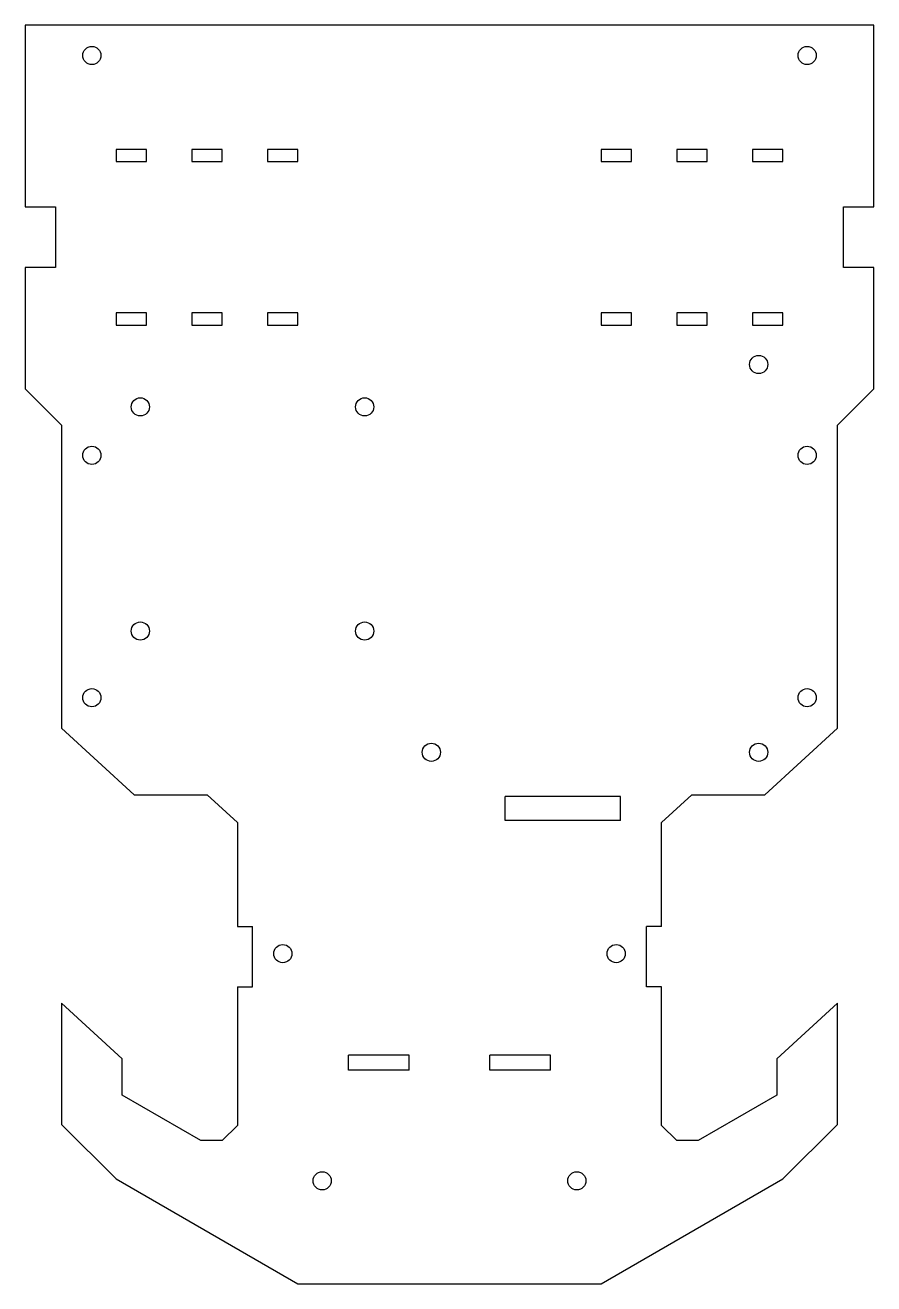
# Model space of a CAD drawing. Header units: millimetres. Extents: x -7 to 7, y -20.8 to 0.
import ezdxf

# ---------------------------------------------------------------- set-up
doc = ezdxf.new("R2010")
doc.units = ezdxf.units.MM

msp = doc.modelspace()

# ---------------------------------------------------------------- linework, layer by layer
at = {"color": 7, "linetype": 'Continuous', "lineweight": 25}
for p, q in [((7, 0), (-7, 0)), ((-7, 0), (-7, -3)), ((7, -3), (7, 0)), ((-5.5, -2.05), (-5.5, -2.25)), ((-5, -2.05), (-5.5, -2.05)), ((-5, -2.25), (-5, -2.05)), ((-4.25, -2.05), (-4.25, -2.25)), ((-3.75, -2.05), (-4.25, -2.05)), ((-3.75, -2.25), (-3.75, -2.05)), ((-3, -2.05), (-3, -2.25)), ((-2.5, -2.05), (-3, -2.05)), ((-2.5, -2.25), (-2.5, -2.05)), ((3, -2.05), (2.5, -2.05)), ((2.5, -2.05), (2.5, -2.25)), ((3, -2.25), (3, -2.05)), ((4.25, -2.05), (3.75, -2.05)), ((3.75, -2.05), (3.75, -2.25)), ((4.25, -2.25), (4.25, -2.05)), ((5.5, -2.05), (5, -2.05)), ((5, -2.05), (5, -2.25)), ((5.5, -2.25), (5.5, -2.05)), ((-5.5, -2.25), (-5, -2.25)), ((-4.25, -2.25), (-3.75, -2.25)), ((-3, -2.25), (-2.5, -2.25)), ((2.5, -2.25), (3, -2.25)), ((3.75, -2.25), (4.25, -2.25)), ((5, -2.25), (5.5, -2.25)), ((-7, -3), (-6.5, -3)), ((-6.5, -3), (-6.5, -4)), ((6.5, -4), (6.5, -3)), ((6.5, -3), (7, -3)), ((-6.5, -4), (-7, -4)), ((-7, -4), (-7, -6)), ((7, -4), (6.5, -4)), ((7, -6), (7, -4)), ((-5.5, -4.75), (-5.5, -4.95)), ((-5, -4.75), (-5.5, -4.75)), ((-5, -4.95), (-5, -4.75)), ((-4.25, -4.75), (-4.25, -4.95)), ((-3.75, -4.75), (-4.25, -4.75)), ((-3.75, -4.95), (-3.75, -4.75)), ((-3, -4.75), (-3, -4.95)), ((-2.5, -4.75), (-3, -4.75)), ((-2.5, -4.95), (-2.5, -4.75)), ((3, -4.75), (2.5, -4.75)), ((2.5, -4.75), (2.5, -4.95)), ((3, -4.95), (3, -4.75)), ((4.25, -4.75), (3.75, -4.75)), ((3.75, -4.75), (3.75, -4.95)), ((4.25, -4.95), (4.25, -4.75)), ((5.5, -4.75), (5, -4.75)), ((5, -4.75), (5, -4.95)), ((5.5, -4.95), (5.5, -4.75)), ((-5.5, -4.95), (-5, -4.95)), ((-4.25, -4.95), (-3.75, -4.95)), ((-3, -4.95), (-2.5, -4.95)), ((2.5, -4.95), (3, -4.95)), ((3.75, -4.95), (4.25, -4.95)), ((5, -4.95), (5.5, -4.95)), ((-7, -6), (-6.4, -6.6)), ((6.4, -6.6), (7, -6)), ((-6.4, -6.6), (-6.4, -11.6)), ((6.4, -11.6), (6.4, -6.6)), ((-6.4, -11.6), (-5.2, -12.7)), ((5.2, -12.7), (6.4, -11.6)), ((-5.2, -12.7), (-4, -12.7)), ((-4, -12.7), (-3.5, -13.158)), ((0.92, -13.129), (0.92, -12.729)), ((2.82, -12.729), (0.92, -12.729)), ((2.82, -13.129), (2.82, -12.729)), ((3.5, -13.158), (4, -12.7)), ((4, -12.7), (5.2, -12.7)), ((-3.5, -13.158), (-3.5, -14.873)), ((2.82, -13.129), (0.92, -13.129)), ((3.5, -14.873), (3.5, -13.158)), ((-3.5, -14.873), (-3.25, -14.873)), ((-3.25, -15.873), (-3.25, -14.873)), ((3.25, -15.873), (3.25, -14.873)), ((3.5, -14.873), (3.25, -14.873)), ((-3.5, -15.873), (-3.25, -15.873)), ((-3.5, -15.873), (-3.5, -18.158)), ((3.5, -15.873), (3.25, -15.873)), ((3.5, -18.158), (3.5, -15.873)), ((-5.4, -17.058), (-6.4, -16.141)), ((-6.4, -16.141), (-6.4, -18.141)), ((6.4, -16.141), (5.4, -17.058)), ((6.4, -18.141), (6.4, -16.141)), ((-1.667, -17.248), (-1.667, -16.998)), ((-0.667, -16.998), (-1.667, -16.998)), ((-0.667, -17.248), (-0.667, -16.998)), ((0.667, -17.248), (0.667, -16.998)), ((1.667, -16.998), (0.667, -16.998)), ((1.667, -17.248), (1.667, -16.998)), ((-5.4, -17.658), (-5.4, -17.058)), ((5.4, -17.058), (5.4, -17.658)), ((-0.667, -17.248), (-1.667, -17.248)), ((1.667, -17.248), (0.667, -17.248)), ((-4.1, -18.408), (-5.4, -17.658)), ((5.4, -17.658), (4.1, -18.408)), ((-6.4, -18.141), (-5.5, -19.041)), ((-3.5, -18.158), (-3.75, -18.408)), ((3.75, -18.408), (3.5, -18.158)), ((5.5, -19.041), (6.4, -18.141)), ((-3.75, -18.408), (-4.1, -18.408)), ((4.1, -18.408), (3.75, -18.408)), ((-5.5, -19.041), (-2.5, -20.773)), ((2.5, -20.773), (5.5, -19.041)), ((-2.5, -20.773), (2.5, -20.773))]:
    msp.add_line(p, q, dxfattribs=at)
for centre in [(-5.9, -0.5), (5.9, -0.5), (5.1, -5.6), (-5.1, -6.3), (-1.4, -6.3), (-5.9, -7.1), (5.9, -7.1), (-5.1, -10), (-1.4, -10), (-5.9, -11.1), (5.9, -11.1), (-0.3, -12), (5.1, -12), (-2.75, -15.323), (2.75, -15.323), (-2.1, -19.073), (2.1, -19.073)]:
    msp.add_circle(centre, 0.15, dxfattribs=at)

doc.saveas('drawing.dxf')
